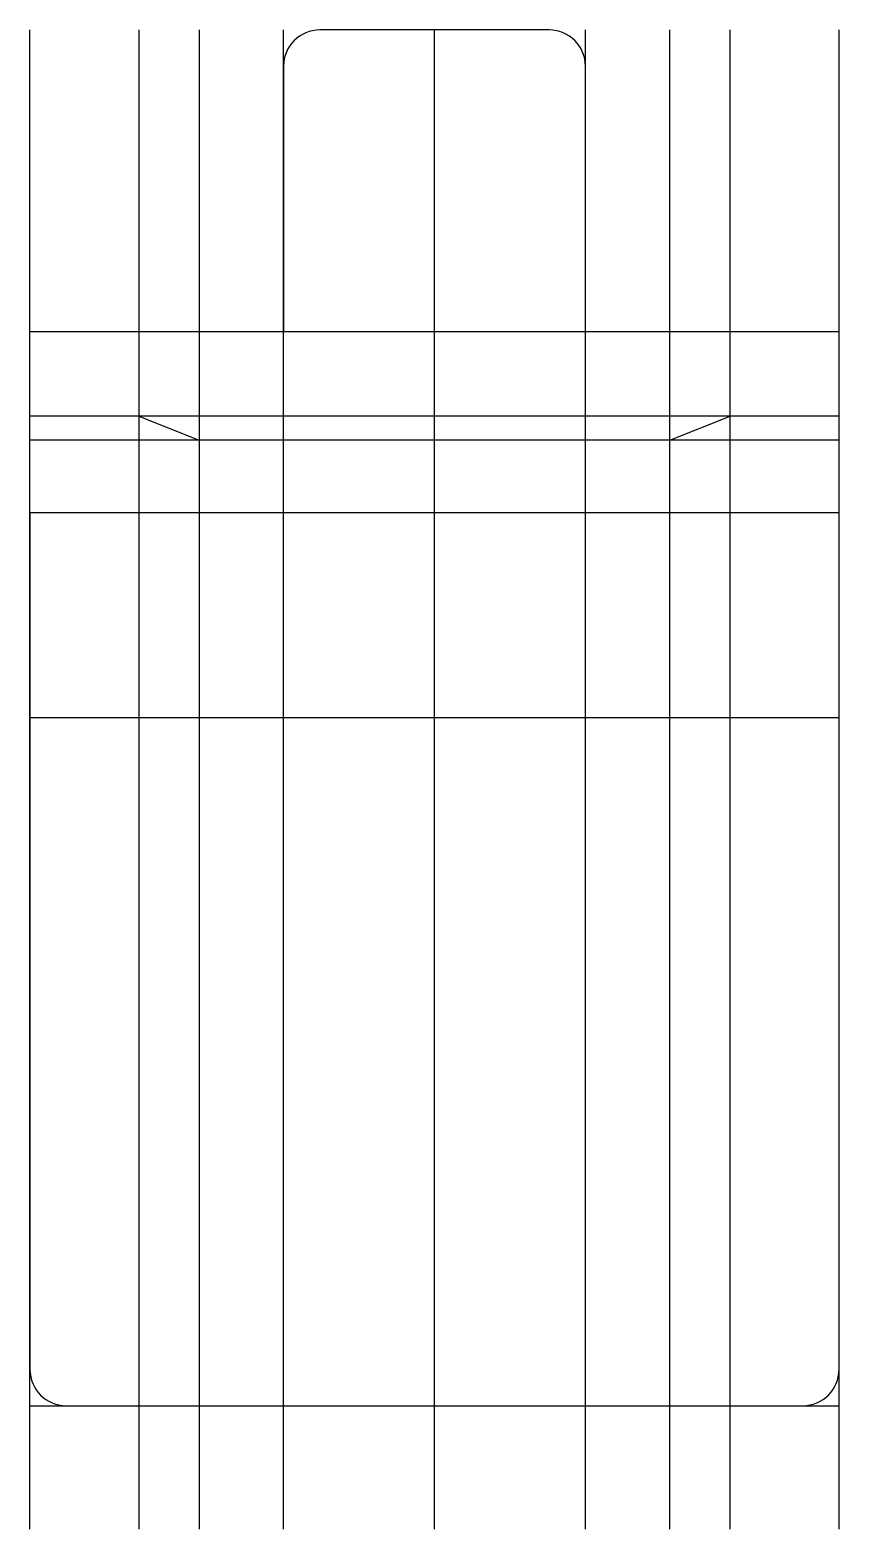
# Model space of a CAD drawing. Extents: x -25 to 42, y -10 to 114.
import ezdxf

# ---------------------------------------------------------------- set-up
doc = ezdxf.new("R2010")
doc.units = 0
doc.layers.get('0').update_dxf_attribs({"linetype": 'CONTINUOUS'})

msp = doc.modelspace()

# ---------------------------------------------------------------- linework, layer by layer
at = {"linetype": 'CONTINUOUS'}
for p, q in [((-25, -10.22), (-25, 114)), ((-16, 114), (-16, -10.22)), ((-11, 114), (-11, -10.22)), ((-4, -10.22), (-4, 114)), ((18, 114), (-1, 114)), ((8.5, -10.22), (8.5, 114)), ((21, -10.22), (21, 114)), ((28, -10.22), (28, 114)), ((33, -10.22), (33, 114)), ((42, -10.22), (42, 114)), ((-4, 111), (-4, 89)), ((21, 89), (21, 111)), ((42, 89), (-25, 89)), ((-4, 89), (-16, 89)), ((-16, 89), (-16, 82)), ((33, 89), (21, 89)), ((33, 82), (33, 89)), ((42, 82), (-25, 82)), ((-16, 82), (-11, 80)), ((28, 80), (33, 82)), ((42, 80), (-25, 80)), ((-11, 80), (-11, 74)), ((28, 74), (28, 80)), ((42, 74), (-25, 74)), ((-11, 74), (-25, 74)), ((-25, 74), (-25, 3)), ((42, 74), (28, 74)), ((42, 3), (42, 74)), ((42, 57), (-25, 57)), ((-25, 0), (42, 0)), ((-22, 0), (39, 0))]:
    msp.add_line(p, q, dxfattribs=at)
for centre, start, end in [((-1, 111), 90, 180), ((18, 111), 0, 90), ((-22, 3), 180, 270), ((39, 3), 270, 0)]:
    msp.add_arc(centre, 3, start, end, dxfattribs=at)

doc.saveas('drawing.dxf')
